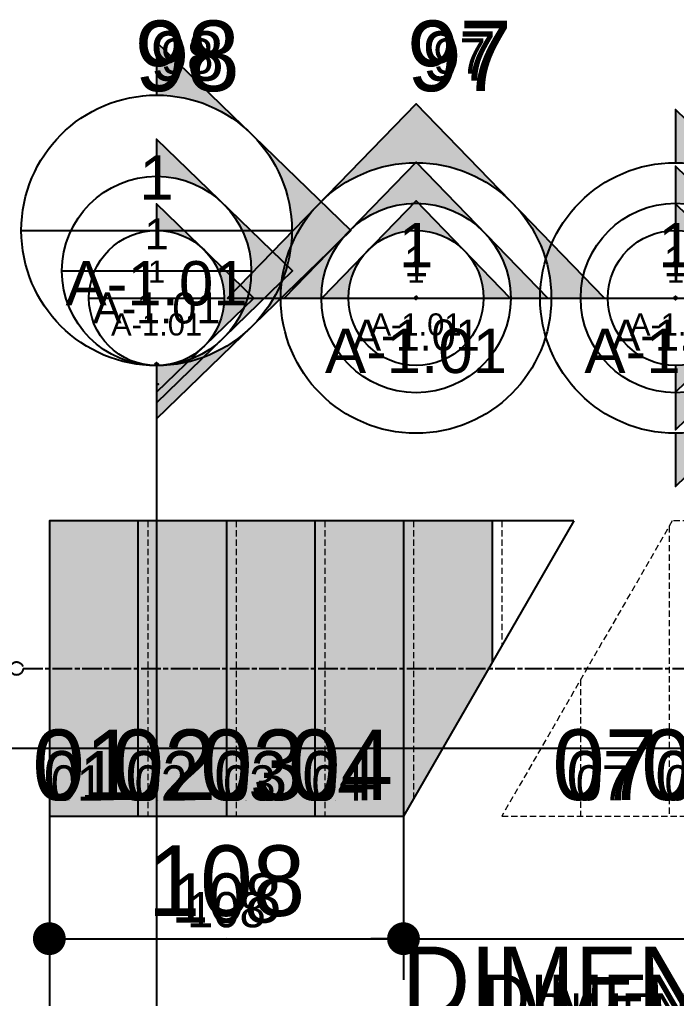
# Model space of a CAD drawing. Header units: centimetres. Extents: x -292707 to 138715, y -53922 to 66277.
# Drawn here: x -2898.4 to -2698.1, y -56.6 to 241.9 of the extents above; entities that cross this region are included whole.
import ezdxf
from ezdxf.enums import TextEntityAlignment as Align

# ---------------------------------------------------------------- set-up
doc = ezdxf.new("R2010")
doc.units = ezdxf.units.CM
doc.linetypes.add('ACAD_ISO08W100', pattern=[36, 24, -3, 6, -3])
doc.linetypes.add('HIDDEN', pattern=[9.525, 6.35, -3.175])
for name, color, linetype in [('0 @ 0.1', 7, 'Continuous'), ('0 @ 10', 7, 'Continuous'), ('0 @ 5', 7, 'Continuous'), ('0 @ 7', 7, 'Continuous'), ('A-ALINE-2', 101, 'Continuous'), ('A-ALINE-5', 115, 'Continuous'), ('A-ALINE-6', 117, 'Continuous'), ('A-ANNOTATION', 144, 'Continuous'), ('A-DIM', 157, 'Continuous'), ('A-DIM @ 0.1', 157, 'Continuous'), ('A-DIM @ 10', 157, 'Continuous'), ('A-DIM @ 5', 157, 'Continuous'), ('A-DIM @ 7', 157, 'Continuous'), ('A-TEXT', 254, 'Continuous'), ('A-TEXT @ 0.1', 254, 'Continuous'), ('A-TEXT @ 10', 254, 'Continuous'), ('A-TEXT @ 5', 254, 'Continuous'), ('A-TEXT @ 7', 254, 'Continuous')]:
    doc.layers.add(name, color=color, linetype=linetype)
for name, color, linetype, lineweight, true_color in [('A-FILL-1', 250, 'Continuous', 0, 0x333333), ('A-FILL-2', 7, 'Continuous', 0, 0x4d4d4d), ('A-FILL-6', 7, 'Continuous', 0, 0xb3b3b3), ('A-FILL-7', 7, 'Continuous', 0, 0xcccccc), ('A-HATCH-90', 7, 'Continuous', 0, 0xe6e6e6), ('A-HATCH-94', 7, 'Continuous', 0, 0xf0f0f0), ('A-HATCH-96', 7, 'Continuous', 0, 0xf5f5f5), ('A-HATCH-98', 7, 'Continuous', 0, 0xfafafa)]:
    doc.layers.add(name, color=color, linetype=linetype, lineweight=lineweight, true_color=true_color)
doc.styles.add('Font 9 pt', font='GOTHIC.TTF', dxfattribs={"height": 2.15})
doc.styles.get("Standard").update_dxf_attribs({"font": 'arial.ttf'})
doc.dimstyles.new('Small', dxfattribs={"dimscale": 0, "dimtxt": 2.15, "dimasz": 1, "dimexe": 1.25, "dimexo": 0.625, "dimtad": 1, "dimdec": 0, "dimtxsty": 'Font 9 pt', "dimblk": 'DOT', "dimcen": 2.5, "dimclrd": 256, "dimclre": 256, "dimclrt": 254, "dimadec": 0, "dimazin": 0, "dimtfac": 1, "dimtdec": 0, "dimtmove": 0, "dimatfit": 3, "dimldrblk": 'DOTSMALL', "dimfxl": 1, "dimtfillclr": 256, "dimlwd": -1, "dimlwe": -1, "dimarcsym": 0})

# ---------------------------------------------------------------- blocks, each defined once
blk = doc.blocks.new('*U1153')
at = {"layer": 'A-TEXT @ 0.1', "insert": (-2764.23, 230.66), "char_height": 0.215, "width": 6.8388, "attachment_point": 5, "style": 'Font 9 pt'}
blk.add_mtext('97', dxfattribs=at)
at = {"layer": 'A-TEXT @ 10', "insert": (-2764.23, 230.66), "char_height": 21.5, "width": 683.8765, "attachment_point": 5, "style": 'Font 9 pt'}
blk.add_mtext('97', dxfattribs=at)
at = {"layer": 'A-TEXT @ 5', "insert": (-2764.23, 230.66), "char_height": 10.75, "width": 341.9382, "attachment_point": 5, "style": 'Font 9 pt'}
blk.add_mtext('97', dxfattribs=at)
at = {"layer": 'A-TEXT @ 7', "insert": (-2764.23, 230.66), "char_height": 15.05, "width": 478.7135, "attachment_point": 5, "style": 'Font 9 pt'}
blk.add_mtext('97', dxfattribs=at)
blk = doc.blocks.new('*U1154')
at = {"layer": 'A-TEXT @ 0.1', "insert": (-2847.26, 230.66), "char_height": 0.215, "width": 6.8388, "attachment_point": 5, "style": 'Font 9 pt'}
blk.add_mtext('98', dxfattribs=at)
at = {"layer": 'A-TEXT @ 10', "insert": (-2847.26, 230.66), "char_height": 21.5, "width": 683.8765, "attachment_point": 5, "style": 'Font 9 pt'}
blk.add_mtext('98', dxfattribs=at)
at = {"layer": 'A-TEXT @ 5', "insert": (-2847.26, 230.66), "char_height": 10.75, "width": 341.9382, "attachment_point": 5, "style": 'Font 9 pt'}
blk.add_mtext('98', dxfattribs=at)
at = {"layer": 'A-TEXT @ 7', "insert": (-2847.26, 230.66), "char_height": 15.05, "width": 478.7135, "attachment_point": 5, "style": 'Font 9 pt'}
blk.add_mtext('98', dxfattribs=at)
blk = doc.blocks.new('*U1166')
at = {"layer": 'A-TEXT @ 0.1', "insert": (-2883.26, 3.55), "char_height": 0.215, "attachment_point": 7, "style": 'Font 9 pt'}
blk.add_mtext_dynamic_manual_height_columns('\\pi-0.11206;01', width=0.0299, gutter_width=0.125, heights=[0.0406], dxfattribs=at)
at = {"layer": 'A-TEXT @ 10', "insert": (-2883.26, 3.55), "char_height": 21.5, "attachment_point": 7, "style": 'Font 9 pt'}
blk.add_mtext_dynamic_manual_height_columns('\\pi-11.20622;01', width=2.99, gutter_width=12.5, heights=[4.06], dxfattribs=at)
at = {"layer": 'A-TEXT @ 5', "insert": (-2883.26, 3.55), "char_height": 10.75, "attachment_point": 7, "style": 'Font 9 pt'}
blk.add_mtext_dynamic_manual_height_columns('\\pi-5.60311;01', width=1.495, gutter_width=6.25, heights=[2.03], dxfattribs=at)
at = {"layer": 'A-TEXT @ 7', "insert": (-2883.26, 3.55), "char_height": 15.05, "attachment_point": 7, "style": 'Font 9 pt'}
blk.add_mtext_dynamic_manual_height_columns('\\pi-7.84435;01', width=2.093, gutter_width=8.75, heights=[2.84], dxfattribs=at)
blk = doc.blocks.new('*U1167')
at = {"layer": 'A-TEXT @ 0.1', "insert": (-2856.26, 3.55), "char_height": 0.215, "attachment_point": 7, "style": 'Font 9 pt'}
blk.add_mtext_dynamic_manual_height_columns('\\pi-0.14071;02', width=0.0299, gutter_width=0.125, heights=[0.0406], dxfattribs=at)
at = {"layer": 'A-TEXT @ 10', "insert": (-2856.26, 3.55), "char_height": 21.5, "attachment_point": 7, "style": 'Font 9 pt'}
blk.add_mtext_dynamic_manual_height_columns('\\pi-14.07093;02', width=2.99, gutter_width=12.5, heights=[4.06], dxfattribs=at)
at = {"layer": 'A-TEXT @ 5', "insert": (-2856.26, 3.55), "char_height": 10.75, "attachment_point": 7, "style": 'Font 9 pt'}
blk.add_mtext_dynamic_manual_height_columns('\\pi-7.03547;02', width=1.495, gutter_width=6.25, heights=[2.03], dxfattribs=at)
at = {"layer": 'A-TEXT @ 7', "insert": (-2856.26, 3.55), "char_height": 15.05, "attachment_point": 7, "style": 'Font 9 pt'}
blk.add_mtext_dynamic_manual_height_columns('\\pi-9.84965;02', width=2.093, gutter_width=8.75, heights=[2.84], dxfattribs=at)
blk = doc.blocks.new('*U1168')
at = {"layer": 'A-TEXT @ 0.1', "insert": (-2829.26, 3.55), "char_height": 0.215, "attachment_point": 7, "style": 'Font 9 pt'}
blk.add_mtext_dynamic_manual_height_columns('\\pi-0.14042;03', width=0.0299, gutter_width=0.125, heights=[0.0406], dxfattribs=at)
at = {"layer": 'A-TEXT @ 10', "insert": (-2829.26, 3.55), "char_height": 21.5, "attachment_point": 7, "style": 'Font 9 pt'}
blk.add_mtext_dynamic_manual_height_columns('\\pi-14.0417;03', width=2.99, gutter_width=12.5, heights=[4.06], dxfattribs=at)
at = {"layer": 'A-TEXT @ 5', "insert": (-2829.26, 3.55), "char_height": 10.75, "attachment_point": 7, "style": 'Font 9 pt'}
blk.add_mtext_dynamic_manual_height_columns('\\pi-7.02085;03', width=1.495, gutter_width=6.25, heights=[2.03], dxfattribs=at)
at = {"layer": 'A-TEXT @ 7', "insert": (-2829.26, 3.55), "char_height": 15.05, "attachment_point": 7, "style": 'Font 9 pt'}
blk.add_mtext_dynamic_manual_height_columns('\\pi-9.82919;03', width=2.093, gutter_width=8.75, heights=[2.84], dxfattribs=at)
blk = doc.blocks.new('*U1169')
at = {"layer": 'A-TEXT @ 0.1', "insert": (-2802.26, 3.55), "char_height": 0.215, "attachment_point": 7, "style": 'Font 9 pt'}
blk.add_mtext_dynamic_manual_height_columns('\\pi-0.14217;04', width=0.0299, gutter_width=0.125, heights=[0.0406], dxfattribs=at)
at = {"layer": 'A-TEXT @ 10', "insert": (-2802.26, 3.55), "char_height": 21.5, "attachment_point": 7, "style": 'Font 9 pt'}
blk.add_mtext_dynamic_manual_height_columns('\\pi-14.21709;04', width=2.99, gutter_width=12.5, heights=[4.06], dxfattribs=at)
at = {"layer": 'A-TEXT @ 5', "insert": (-2802.26, 3.55), "char_height": 10.75, "attachment_point": 7, "style": 'Font 9 pt'}
blk.add_mtext_dynamic_manual_height_columns('\\pi-7.10855;04', width=1.495, gutter_width=6.25, heights=[2.03], dxfattribs=at)
at = {"layer": 'A-TEXT @ 7', "insert": (-2802.26, 3.55), "char_height": 15.05, "attachment_point": 7, "style": 'Font 9 pt'}
blk.add_mtext_dynamic_manual_height_columns('\\pi-9.95197;04', width=2.093, gutter_width=8.75, heights=[2.84], dxfattribs=at)
blk = doc.blocks.new('*U1170')
at = {"layer": 'A-TEXT @ 0.1', "insert": (-2721.68, 3.59), "char_height": 0.215, "attachment_point": 7, "style": 'Font 9 pt'}
blk.add_mtext_dynamic_manual_height_columns('\\pi-0.14217;07', width=0.0299, gutter_width=0.125, heights=[0.0406], dxfattribs=at)
at = {"layer": 'A-TEXT @ 10', "insert": (-2721.68, 3.59), "char_height": 21.5, "attachment_point": 7, "style": 'Font 9 pt'}
blk.add_mtext_dynamic_manual_height_columns('\\pi-14.21709;07', width=2.99, gutter_width=12.5, heights=[4.06], dxfattribs=at)
at = {"layer": 'A-TEXT @ 5', "insert": (-2721.68, 3.59), "char_height": 10.75, "attachment_point": 7, "style": 'Font 9 pt'}
blk.add_mtext_dynamic_manual_height_columns('\\pi-7.10855;07', width=1.495, gutter_width=6.25, heights=[2.03], dxfattribs=at)
at = {"layer": 'A-TEXT @ 7', "insert": (-2721.68, 3.59), "char_height": 15.05, "attachment_point": 7, "style": 'Font 9 pt'}
blk.add_mtext_dynamic_manual_height_columns('\\pi-9.95197;07', width=2.093, gutter_width=8.75, heights=[2.84], dxfattribs=at)
blk = doc.blocks.new('*U1171')
at = {"layer": 'A-TEXT @ 0.1', "insert": (-2694.68, 3.59), "char_height": 0.215, "attachment_point": 7, "style": 'Font 9 pt'}
blk.add_mtext_dynamic_manual_height_columns('\\pi-0.14107;08', width=0.0299, gutter_width=0.125, heights=[0.0406], dxfattribs=at)
at = {"layer": 'A-TEXT @ 10', "insert": (-2694.68, 3.59), "char_height": 21.5, "attachment_point": 7, "style": 'Font 9 pt'}
blk.add_mtext_dynamic_manual_height_columns('\\pi-14.10747;08', width=2.99, gutter_width=12.5, heights=[4.06], dxfattribs=at)
at = {"layer": 'A-TEXT @ 5', "insert": (-2694.68, 3.59), "char_height": 10.75, "attachment_point": 7, "style": 'Font 9 pt'}
blk.add_mtext_dynamic_manual_height_columns('\\pi-7.05374;08', width=1.495, gutter_width=6.25, heights=[2.03], dxfattribs=at)
at = {"layer": 'A-TEXT @ 7', "insert": (-2694.68, 3.59), "char_height": 15.05, "attachment_point": 7, "style": 'Font 9 pt'}
blk.add_mtext_dynamic_manual_height_columns('\\pi-9.87523;08', width=2.093, gutter_width=8.75, heights=[2.84], dxfattribs=at)
blk = doc.blocks.new('_Dot')
at = {"color": 0, "linetype": 'ByBlock', "lineweight": -2}
blk.add_line((-0.5, 0), (-1, 0), dxfattribs=at)
at = {"color": 0, "linetype": 'ByBlock', "const_width": 0.5}
blk.add_lwpolyline([(-0.25, 0, 1), (0.25, 0, 1)], format="xyb", close=True, dxfattribs=at)
blk = doc.blocks.new('*D828')
at = {"layer": 'A-DIM', "ltscale": 0.25, "transparency": 16777216}
for p, q in [((-2781.29, -4.12), (-2781.29, -44.66)), ((-2511.29, -4.12), (-2511.29, -44.66)), ((-2776.29, -38.41), (-2516.29, -38.41))]:
    blk.add_line(p, q, dxfattribs=at)
at = {"layer": 'Defpoints', "color": 0, "ltscale": 0.25, "transparency": 16777216}
for p in [(-2781.29, -1), (-2511.29, -1), (-2511.29, -38.41)]:
    blk.add_point(p, dxfattribs=at)
at = {"layer": 'A-DIM', "ltscale": 0.25, "transparency": 16777216, "xscale": 5, "yscale": 5, "zscale": 5, "rotation": 180}
blk.add_blockref('_Dot', (-2781.29, -38.41), dxfattribs=at)
at = {"layer": 'A-DIM', "ltscale": 0.25, "transparency": 16777216, "xscale": 5, "yscale": 5, "zscale": 5}
blk.add_blockref('_Dot', (-2511.29, -38.41), dxfattribs=at)
at = {"layer": 'A-DIM', "color": 254, "ltscale": 0.25, "transparency": 16777216, "insert": (-2646.29, -29.64), "char_height": 10.75, "attachment_point": 5, "style": 'Font 9 pt'}
blk.add_mtext('270', dxfattribs=at)
blk = doc.blocks.new('_DotSmall')
at = {"color": 0, "linetype": 'ByBlock', "const_width": 0.5}
blk.add_lwpolyline([(-0.0625, 0, 1), (0.0625, 0, 1)], format="xyb", close=True, dxfattribs=at)
blk = doc.blocks.new('*D829')
at = {"layer": 'A-DIM', "ltscale": 0.25, "transparency": 16777216}
for p, q in [((-2781.29, -5.37), (-2781.29, -47.16)), ((-2511.29, -5.37), (-2511.29, -47.16)), ((-2774.29, -38.41), (-2518.29, -38.41))]:
    blk.add_line(p, q, dxfattribs=at)
at = {"layer": 'Defpoints', "color": 0, "ltscale": 0.25, "transparency": 16777216}
for p in [(-2781.29, -1), (-2511.29, -1), (-2511.29, -38.41)]:
    blk.add_point(p, dxfattribs=at)
at = {"layer": 'A-DIM', "ltscale": 0.25, "transparency": 16777216, "xscale": 7, "yscale": 7, "zscale": 7, "rotation": 180}
blk.add_blockref('_Dot', (-2781.29, -38.41), dxfattribs=at)
at = {"layer": 'A-DIM', "ltscale": 0.25, "transparency": 16777216, "xscale": 7, "yscale": 7, "zscale": 7}
blk.add_blockref('_Dot', (-2511.29, -38.41), dxfattribs=at)
at = {"layer": 'A-DIM', "color": 254, "ltscale": 0.25, "transparency": 16777216, "insert": (-2646.29, -26.13), "char_height": 15.05, "attachment_point": 5, "style": 'Font 9 pt'}
blk.add_mtext('270', dxfattribs=at)
blk = doc.blocks.new('*D830')
at = {"layer": 'A-DIM', "ltscale": 0.25, "transparency": 16777216}
for p, q in [((-2781.29, -7.25), (-2781.29, -50.91)), ((-2511.29, -7.25), (-2511.29, -50.91)), ((-2771.29, -38.41), (-2521.29, -38.41))]:
    blk.add_line(p, q, dxfattribs=at)
at = {"layer": 'Defpoints', "color": 0, "ltscale": 0.25, "transparency": 16777216}
for p in [(-2781.29, -1), (-2511.29, -1), (-2511.29, -38.41)]:
    blk.add_point(p, dxfattribs=at)
at = {"layer": 'A-DIM', "ltscale": 0.25, "transparency": 16777216, "xscale": 10, "yscale": 10, "zscale": 10, "rotation": 180}
blk.add_blockref('_Dot', (-2781.29, -38.41), dxfattribs=at)
at = {"layer": 'A-DIM', "ltscale": 0.25, "transparency": 16777216, "xscale": 10, "yscale": 10, "zscale": 10}
blk.add_blockref('_Dot', (-2511.29, -38.41), dxfattribs=at)
at = {"layer": 'A-DIM', "color": 254, "ltscale": 0.25, "transparency": 16777216, "insert": (-2646.29, -20.87), "char_height": 21.5, "attachment_point": 5, "style": 'Font 9 pt'}
blk.add_mtext('270', dxfattribs=at)
blk = doc.blocks.new('*D831')
at = {"layer": 'A-DIM', "ltscale": 0.25, "transparency": 16777216}
for p, q in [((-2781.29, -1.06), (-2781.29, -38.54)), ((-2511.29, -1.06), (-2511.29, -38.54)), ((-2781.19, -38.41), (-2511.39, -38.41))]:
    blk.add_line(p, q, dxfattribs=at)
at = {"layer": 'Defpoints', "color": 0, "ltscale": 0.25, "transparency": 16777216}
for p in [(-2781.29, -1), (-2511.29, -1), (-2511.29, -38.41)]:
    blk.add_point(p, dxfattribs=at)
at = {"layer": 'A-DIM', "ltscale": 0.25, "transparency": 16777216, "xscale": 0.1, "yscale": 0.1, "zscale": 0.1, "rotation": 180}
blk.add_blockref('_Dot', (-2781.29, -38.41), dxfattribs=at)
at = {"layer": 'A-DIM', "ltscale": 0.25, "transparency": 16777216, "xscale": 0.1, "yscale": 0.1, "zscale": 0.1}
blk.add_blockref('_Dot', (-2511.29, -38.41), dxfattribs=at)
at = {"layer": 'A-DIM', "color": 254, "ltscale": 0.25, "transparency": 16777216, "insert": (-2646.29, -38.23), "char_height": 0.215, "attachment_point": 5, "style": 'Font 9 pt'}
blk.add_mtext('270', dxfattribs=at)
blk = doc.blocks.new('*D833')
at = {"layer": 'A-DIM', "ltscale": 0.25, "transparency": 16777216}
for p, q in [((-2889.29, -4.12), (-2889.29, -44.66)), ((-2781.29, -4.12), (-2781.29, -44.66)), ((-2884.29, -38.41), (-2786.29, -38.41))]:
    blk.add_line(p, q, dxfattribs=at)
at = {"layer": 'Defpoints', "color": 0, "ltscale": 0.25, "transparency": 16777216}
for p in [(-2889.29, -1), (-2781.29, -1), (-2781.29, -38.41)]:
    blk.add_point(p, dxfattribs=at)
at = {"layer": 'A-DIM', "ltscale": 0.25, "transparency": 16777216, "xscale": 5, "yscale": 5, "zscale": 5, "rotation": 180}
blk.add_blockref('_Dot', (-2889.29, -38.41), dxfattribs=at)
at = {"layer": 'A-DIM', "ltscale": 0.25, "transparency": 16777216, "xscale": 5, "yscale": 5, "zscale": 5}
blk.add_blockref('_Dot', (-2781.29, -38.41), dxfattribs=at)
at = {"layer": 'A-DIM', "color": 254, "ltscale": 0.25, "transparency": 16777216, "insert": (-2835.29, -29.64), "char_height": 10.75, "attachment_point": 5, "style": 'Font 9 pt'}
blk.add_mtext('108', dxfattribs=at)
blk = doc.blocks.new('*D834')
at = {"layer": 'A-DIM', "ltscale": 0.25, "transparency": 16777216}
for p, q in [((-2889.29, -5.37), (-2889.29, -47.16)), ((-2781.29, -5.37), (-2781.29, -47.16)), ((-2882.29, -38.41), (-2788.29, -38.41))]:
    blk.add_line(p, q, dxfattribs=at)
at = {"layer": 'Defpoints', "color": 0, "ltscale": 0.25, "transparency": 16777216}
for p in [(-2889.29, -1), (-2781.29, -1), (-2781.29, -38.41)]:
    blk.add_point(p, dxfattribs=at)
at = {"layer": 'A-DIM', "ltscale": 0.25, "transparency": 16777216, "xscale": 7, "yscale": 7, "zscale": 7, "rotation": 180}
blk.add_blockref('_Dot', (-2889.29, -38.41), dxfattribs=at)
at = {"layer": 'A-DIM', "ltscale": 0.25, "transparency": 16777216, "xscale": 7, "yscale": 7, "zscale": 7}
blk.add_blockref('_Dot', (-2781.29, -38.41), dxfattribs=at)
at = {"layer": 'A-DIM', "color": 254, "ltscale": 0.25, "transparency": 16777216, "insert": (-2835.29, -26.13), "char_height": 15.05, "attachment_point": 5, "style": 'Font 9 pt'}
blk.add_mtext('108', dxfattribs=at)
blk = doc.blocks.new('*D835')
at = {"layer": 'A-DIM', "ltscale": 0.25, "transparency": 16777216}
for p, q in [((-2889.29, -7.25), (-2889.29, -50.91)), ((-2781.29, -7.25), (-2781.29, -50.91)), ((-2879.29, -38.41), (-2791.29, -38.41))]:
    blk.add_line(p, q, dxfattribs=at)
at = {"layer": 'Defpoints', "color": 0, "ltscale": 0.25, "transparency": 16777216}
for p in [(-2889.29, -1), (-2781.29, -1), (-2781.29, -38.41)]:
    blk.add_point(p, dxfattribs=at)
at = {"layer": 'A-DIM', "ltscale": 0.25, "transparency": 16777216, "xscale": 10, "yscale": 10, "zscale": 10, "rotation": 180}
blk.add_blockref('_Dot', (-2889.29, -38.41), dxfattribs=at)
at = {"layer": 'A-DIM', "ltscale": 0.25, "transparency": 16777216, "xscale": 10, "yscale": 10, "zscale": 10}
blk.add_blockref('_Dot', (-2781.29, -38.41), dxfattribs=at)
at = {"layer": 'A-DIM', "color": 254, "ltscale": 0.25, "transparency": 16777216, "insert": (-2835.29, -20.87), "char_height": 21.5, "attachment_point": 5, "style": 'Font 9 pt'}
blk.add_mtext('108', dxfattribs=at)
blk = doc.blocks.new('*D836')
at = {"layer": 'A-DIM', "ltscale": 0.25, "transparency": 16777216}
for p, q in [((-2889.29, -1.06), (-2889.29, -38.54)), ((-2781.29, -1.06), (-2781.29, -38.54)), ((-2889.19, -38.41), (-2781.39, -38.41))]:
    blk.add_line(p, q, dxfattribs=at)
at = {"layer": 'Defpoints', "color": 0, "ltscale": 0.25, "transparency": 16777216}
for p in [(-2889.29, -1), (-2781.29, -1), (-2781.29, -38.41)]:
    blk.add_point(p, dxfattribs=at)
at = {"layer": 'A-DIM', "ltscale": 0.25, "transparency": 16777216, "xscale": 0.1, "yscale": 0.1, "zscale": 0.1, "rotation": 180}
blk.add_blockref('_Dot', (-2889.29, -38.41), dxfattribs=at)
at = {"layer": 'A-DIM', "ltscale": 0.25, "transparency": 16777216, "xscale": 0.1, "yscale": 0.1, "zscale": 0.1}
blk.add_blockref('_Dot', (-2781.29, -38.41), dxfattribs=at)
at = {"layer": 'A-DIM', "color": 254, "ltscale": 0.25, "transparency": 16777216, "insert": (-2835.29, -38.23), "char_height": 0.215, "attachment_point": 5, "style": 'Font 9 pt'}
blk.add_mtext('108', dxfattribs=at)
blk = doc.blocks.new('*D838')
at = {"layer": 'A-DIM', "ltscale": 0.25, "transparency": 16777216}
for p, q in [((-2889.29, -4.19), (-2889.29, -75.5)), ((-2511.29, -4.12), (-2511.29, -75.5)), ((-2884.29, -69.25), (-2516.29, -69.25))]:
    blk.add_line(p, q, dxfattribs=at)
at = {"layer": 'Defpoints', "color": 0, "ltscale": 0.25, "transparency": 16777216}
for p in [(-2889.29, -1.06), (-2511.29, -1), (-2511.29, -69.25)]:
    blk.add_point(p, dxfattribs=at)
at = {"layer": 'A-DIM', "ltscale": 0.25, "transparency": 16777216, "xscale": 5, "yscale": 5, "zscale": 5, "rotation": 180}
blk.add_blockref('_Dot', (-2889.29, -69.25), dxfattribs=at)
at = {"layer": 'A-DIM', "ltscale": 0.25, "transparency": 16777216, "xscale": 5, "yscale": 5, "zscale": 5}
blk.add_blockref('_Dot', (-2511.29, -69.25), dxfattribs=at)
at = {"layer": 'A-DIM', "color": 254, "ltscale": 0.25, "transparency": 16777216, "insert": (-2700.29, -60.48), "char_height": 10.75, "attachment_point": 5, "style": 'Font 9 pt'}
blk.add_mtext('DIMENSION', dxfattribs=at)
blk = doc.blocks.new('*D839')
at = {"layer": 'A-DIM', "ltscale": 0.25, "transparency": 16777216}
for p, q in [((-2889.29, -5.44), (-2889.29, -78)), ((-2511.29, -5.37), (-2511.29, -78)), ((-2882.29, -69.25), (-2518.29, -69.25))]:
    blk.add_line(p, q, dxfattribs=at)
at = {"layer": 'Defpoints', "color": 0, "ltscale": 0.25, "transparency": 16777216}
for p in [(-2889.29, -1.06), (-2511.29, -1), (-2511.29, -69.25)]:
    blk.add_point(p, dxfattribs=at)
at = {"layer": 'A-DIM', "ltscale": 0.25, "transparency": 16777216, "xscale": 7, "yscale": 7, "zscale": 7, "rotation": 180}
blk.add_blockref('_Dot', (-2889.29, -69.25), dxfattribs=at)
at = {"layer": 'A-DIM', "ltscale": 0.25, "transparency": 16777216, "xscale": 7, "yscale": 7, "zscale": 7}
blk.add_blockref('_Dot', (-2511.29, -69.25), dxfattribs=at)
at = {"layer": 'A-DIM', "color": 254, "ltscale": 0.25, "transparency": 16777216, "insert": (-2700.29, -56.97), "char_height": 15.05, "attachment_point": 5, "style": 'Font 9 pt'}
blk.add_mtext('DIMENSION', dxfattribs=at)
blk = doc.blocks.new('*D840')
at = {"layer": 'A-DIM', "ltscale": 0.25, "transparency": 16777216}
for p, q in [((-2889.29, -7.31), (-2889.29, -81.75)), ((-2511.29, -7.25), (-2511.29, -81.75)), ((-2879.29, -69.25), (-2521.29, -69.25))]:
    blk.add_line(p, q, dxfattribs=at)
at = {"layer": 'Defpoints', "color": 0, "ltscale": 0.25, "transparency": 16777216}
for p in [(-2889.29, -1.06), (-2511.29, -1), (-2511.29, -69.25)]:
    blk.add_point(p, dxfattribs=at)
at = {"layer": 'A-DIM', "ltscale": 0.25, "transparency": 16777216, "xscale": 10, "yscale": 10, "zscale": 10, "rotation": 180}
blk.add_blockref('_Dot', (-2889.29, -69.25), dxfattribs=at)
at = {"layer": 'A-DIM', "ltscale": 0.25, "transparency": 16777216, "xscale": 10, "yscale": 10, "zscale": 10}
blk.add_blockref('_Dot', (-2511.29, -69.25), dxfattribs=at)
at = {"layer": 'A-DIM', "color": 254, "ltscale": 0.25, "transparency": 16777216, "insert": (-2700.29, -51.71), "char_height": 21.5, "attachment_point": 5, "style": 'Font 9 pt'}
blk.add_mtext('DIMENSION', dxfattribs=at)
blk = doc.blocks.new('*D841')
at = {"layer": 'A-DIM', "ltscale": 0.25, "transparency": 16777216}
for p, q in [((-2889.29, -1.12), (-2889.29, -69.38)), ((-2511.29, -1.06), (-2511.29, -69.38)), ((-2889.19, -69.25), (-2511.39, -69.25))]:
    blk.add_line(p, q, dxfattribs=at)
at = {"layer": 'Defpoints', "color": 0, "ltscale": 0.25, "transparency": 16777216}
for p in [(-2889.29, -1.06), (-2511.29, -1), (-2511.29, -69.25)]:
    blk.add_point(p, dxfattribs=at)
at = {"layer": 'A-DIM', "ltscale": 0.25, "transparency": 16777216, "xscale": 0.1, "yscale": 0.1, "zscale": 0.1, "rotation": 180}
blk.add_blockref('_Dot', (-2889.29, -69.25), dxfattribs=at)
at = {"layer": 'A-DIM', "ltscale": 0.25, "transparency": 16777216, "xscale": 0.1, "yscale": 0.1, "zscale": 0.1}
blk.add_blockref('_Dot', (-2511.29, -69.25), dxfattribs=at)
at = {"layer": 'A-DIM', "color": 254, "ltscale": 0.25, "transparency": 16777216, "insert": (-2700.29, -69.08), "char_height": 0.215, "attachment_point": 5, "style": 'Font 9 pt'}
blk.add_mtext('DIMENSION', dxfattribs=at)
blk = doc.blocks.new('*U31')
at = {"layer": 'A-ANNOTATION'}
h = blk.add_hatch(color=256, dxfattribs=at)
h.dxf.hatch_style = 1
h.paths.add_polyline_path([(1.945, 1.945), (0, 3.95), (-2.004, 1.884, -0.20694), (0, 2.75, -0.198912)])
h = blk.add_hatch(color=256, dxfattribs=at)
h.dxf.hatch_style = 1
h.paths.add_polyline_path([(-2.004, 1.884), (-3.83, 0), (-2.75, 0, -0.19091)])
h = blk.add_hatch(color=256, dxfattribs=at)
h.dxf.hatch_style = 1
h.paths.add_polyline_path([(3.83, 0), (1.945, 1.945, -0.198912), (2.75, 0)])
for points in [[(2.75, 0), (3.83, 0), (0, 3.95), (-3.83, 0), (-2.75, 0)], [(-2.75, 0), (2.75, 0)]]:
    blk.add_lwpolyline(points, dxfattribs=at)
blk.add_circle((0, 0), 2.75, dxfattribs=at)
at = {"layer": 'A-TEXT'}
for tag, p in [('NO', (0, 1)), ('CODE', (0, -1))]:
    blk.add_attdef(tag, text='', height=0.9, dxfattribs=at).set_placement(p, align=Align.MIDDLE_CENTER)
blk = doc.blocks.new('*U1197')
at = {"layer": '0 @ 0.1'}
ref = blk.add_blockref('*U31', (-2777.47, 156.97), dxfattribs=dict(at, xscale=0.15, yscale=0.15, zscale=0.15))
ref.add_attrib('CODE', 'A-1.01', dxfattribs={"layer": 'A-TEXT', "height": 0.135}).set_placement((-2777.47, 156.81), align=Align.MIDDLE_CENTER)
ref.add_attrib('NO', '1', dxfattribs={"layer": 'A-TEXT', "height": 0.135}).set_placement((-2777.47, 157.13), align=Align.MIDDLE_CENTER)
at = {"layer": '0 @ 10'}
ref = blk.add_blockref('*U31', (-2777.47, 156.97), dxfattribs=dict(at, xscale=15, yscale=15, zscale=15))
ref.add_attrib('CODE', 'A-1.01', dxfattribs={"layer": 'A-TEXT', "height": 13.5}).set_placement((-2777.47, 140.84), align=Align.MIDDLE_CENTER)
ref.add_attrib('NO', '1', dxfattribs={"layer": 'A-TEXT', "height": 13.5}).set_placement((-2777.47, 173.09), align=Align.MIDDLE_CENTER)
at = {"layer": '0 @ 5'}
ref = blk.add_blockref('*U31', (-2777.47, 156.97), dxfattribs=dict(at, xscale=7.5, yscale=7.5, zscale=7.5))
ref.add_attrib('CODE', 'A-1.01', dxfattribs={"layer": 'A-TEXT', "height": 6.75}).set_placement((-2777.47, 148.91), align=Align.MIDDLE_CENTER)
ref.add_attrib('NO', '1', dxfattribs={"layer": 'A-TEXT', "height": 6.75}).set_placement((-2777.47, 165.03), align=Align.MIDDLE_CENTER)
at = {"layer": '0 @ 7'}
ref = blk.add_blockref('*U31', (-2777.47, 156.97), dxfattribs=dict(at, xscale=10.5, yscale=10.5, zscale=10.5))
ref.add_attrib('CODE', 'A-1.01', dxfattribs={"layer": 'A-TEXT', "height": 9.45}).set_placement((-2777.47, 145.68), align=Align.MIDDLE_CENTER)
ref.add_attrib('NO', '1', dxfattribs={"layer": 'A-TEXT', "height": 9.45}).set_placement((-2777.47, 168.26), align=Align.MIDDLE_CENTER)
blk = doc.blocks.new('*U36')
at = {"layer": 'A-ANNOTATION'}
h = blk.add_hatch(color=256, dxfattribs=at)
h.dxf.hatch_style = 1
h.paths.add_polyline_path([(1.884, 2.004), (0, 3.83), (0, 2.75, -0.19091)])
h = blk.add_hatch(color=256, dxfattribs=at)
h.dxf.hatch_style = 1
h.paths.add_polyline_path([(1.945, -1.945), (3.95, 0), (1.884, 2.004, -0.20694), (2.75, 0, -0.198912)])
h = blk.add_hatch(color=256, dxfattribs=at)
h.dxf.hatch_style = 1
h.paths.add_polyline_path([(0, -3.83), (1.945, -1.945, -0.198912), (0, -2.75)])
for points in [[(0, -2.75), (0, -3.83), (3.95, 0), (0, 3.83), (0, 2.75)], [(-2.75, 0), (2.75, 0)]]:
    blk.add_lwpolyline(points, dxfattribs=at)
blk.add_circle((0, 0), 2.75, dxfattribs=at)
at = {"layer": 'A-TEXT'}
for tag, p in [('NO', (0, 1)), ('CODE', (0, -1))]:
    blk.add_attdef(tag, text='', height=0.9, dxfattribs=at).set_placement(p, align=Align.MIDDLE_CENTER)
blk = doc.blocks.new('*U1203')
at = {"layer": '0 @ 0.1'}
ref = blk.add_blockref('*U36', (-2698.37, 156.97), dxfattribs=dict(at, xscale=0.15, yscale=0.15, zscale=0.15))
ref.add_attrib('CODE', 'A-1.01', dxfattribs={"layer": 'A-TEXT', "height": 0.135}).set_placement((-2698.37, 156.81), align=Align.MIDDLE_CENTER)
ref.add_attrib('NO', '1', dxfattribs={"layer": 'A-TEXT', "height": 0.135}).set_placement((-2698.37, 157.13), align=Align.MIDDLE_CENTER)
at = {"layer": '0 @ 10'}
ref = blk.add_blockref('*U36', (-2698.37, 156.97), dxfattribs=dict(at, xscale=15, yscale=15, zscale=15))
ref.add_attrib('CODE', 'A-1.01', dxfattribs={"layer": 'A-TEXT', "height": 13.5}).set_placement((-2698.37, 140.84), align=Align.MIDDLE_CENTER)
ref.add_attrib('NO', '1', dxfattribs={"layer": 'A-TEXT', "height": 13.5}).set_placement((-2698.37, 173.09), align=Align.MIDDLE_CENTER)
at = {"layer": '0 @ 5'}
ref = blk.add_blockref('*U36', (-2698.37, 156.97), dxfattribs=dict(at, xscale=7.5, yscale=7.5, zscale=7.5))
ref.add_attrib('CODE', 'A-1.01', dxfattribs={"layer": 'A-TEXT', "height": 6.75}).set_placement((-2698.37, 148.91), align=Align.MIDDLE_CENTER)
ref.add_attrib('NO', '1', dxfattribs={"layer": 'A-TEXT', "height": 6.75}).set_placement((-2698.37, 165.03), align=Align.MIDDLE_CENTER)
at = {"layer": '0 @ 7'}
ref = blk.add_blockref('*U36', (-2698.37, 156.97), dxfattribs=dict(at, xscale=10.5, yscale=10.5, zscale=10.5))
ref.add_attrib('CODE', 'A-1.01', dxfattribs={"layer": 'A-TEXT', "height": 9.45}).set_placement((-2698.37, 145.68), align=Align.MIDDLE_CENTER)
ref.add_attrib('NO', '1', dxfattribs={"layer": 'A-TEXT', "height": 9.45}).set_placement((-2698.37, 168.26), align=Align.MIDDLE_CENTER)
blk = doc.blocks.new('*U48')
at = {"layer": 'A-ANNOTATION', "linetype": 'ACAD_ISO08W100', "ltscale": 0.25}
blk.add_lwpolyline([(-1.08, 0), (-65.483, 0)], dxfattribs=at)
at = {"layer": 'A-TEXT'}
for tag, p in [('NO', (2.75, 1)), ('CODE', (2.75, -1))]:
    blk.add_attdef(tag, text='', height=0.9, dxfattribs=at).set_placement(p, align=Align.MIDDLE_CENTER)
blk = doc.blocks.new('*U1211')
at = {"layer": '0 @ 10', "xscale": 15, "yscale": 15, "zscale": 15}
blk.add_blockref('*U48', (-2452.92, 19.6), dxfattribs=at)
at = {"layer": '0 @ 5', "xscale": 7.5, "yscale": 7.5, "zscale": 7.5}
blk.add_blockref('*U48', (-2452.92, 19.6), dxfattribs=at)
at = {"layer": '0 @ 7', "xscale": 10.5, "yscale": 10.5, "zscale": 10.5}
blk.add_blockref('*U48', (-2452.92, 19.6), dxfattribs=at)
blk = doc.blocks.new('A$C1d8acfcd')
at = {"layer": 'A-ANNOTATION'}
h = blk.add_hatch(color=256, dxfattribs=at)
h.dxf.hatch_style = 1
h.paths.add_polyline_path([(0, 5), (0, 0), (39.5, 0), (39.5, 5)])
blk.add_lwpolyline([(0, 5), (0, 0), (39.5, 0), (39.5, 5)], close=True, dxfattribs=at)
blk = doc.blocks.new('*U49')
at = {"layer": 'A-ANNOTATION'}
h = blk.add_hatch(color=256, dxfattribs=at)
h.dxf.hatch_style = 1
h.paths.add_polyline_path([(1.884, 4.754), (0, 6.58), (0, 5.5, -0.19091)])
h = blk.add_hatch(color=256, dxfattribs=at)
h.dxf.hatch_style = 1
h.paths.add_polyline_path([(1.945, 0.805), (3.95, 2.75), (1.884, 4.754, -0.20694), (2.75, 2.75, -0.198912)])
h = blk.add_hatch(color=256, dxfattribs=at)
h.dxf.hatch_style = 1
h.paths.add_polyline_path([(0, -1.08), (1.945, 0.805, -0.198912), (0, 0)])
for points in [[(0, 0), (0, -1.08), (3.95, 2.75), (0, 6.58), (0, 5.5)], [(-2.75, 2.75), (2.75, 2.75)]]:
    blk.add_lwpolyline(points, dxfattribs=at)
at = {"layer": 'A-ANNOTATION', "linetype": 'ACAD_ISO08W100', "ltscale": 0.25}
blk.add_lwpolyline([(0, 0), (0, -37.95)], dxfattribs=at)
at = {"layer": 'A-ANNOTATION'}
blk.add_circle((0, 2.75), 2.75, dxfattribs=at)
at = {"layer": 'A-ANNOTATION', "xscale": 0.1, "yscale": 0.1, "zscale": 0.1}
blk.add_blockref('A$C1d8acfcd', (0, -37.95), dxfattribs=at)
at = {"layer": 'A-TEXT'}
for tag, p in [('NO', (0, 3.75)), ('CODE', (0, 1.75))]:
    blk.add_attdef(tag, text='', height=0.9, dxfattribs=at).set_placement(p, align=Align.MIDDLE_CENTER)
blk = doc.blocks.new('*U1212')
at = {"layer": '0 @ 0.1'}
ref = blk.add_blockref('*U49', (-2856.58, 136.34), dxfattribs=dict(at, xscale=0.15, yscale=0.15, zscale=0.15))
ref.add_attrib('NO', '1', dxfattribs={"layer": 'A-TEXT', "height": 0.135}).set_placement((-2856.58, 136.92), align=Align.MIDDLE_CENTER)
ref.add_attrib('CODE', 'A-1.01', dxfattribs={"layer": 'A-TEXT', "height": 0.135}).set_placement((-2856.58, 136.6), align=Align.MIDDLE_CENTER)
at = {"layer": '0 @ 10'}
ref = blk.add_blockref('*U49', (-2856.58, 136.34), dxfattribs=dict(at, xscale=15, yscale=15, zscale=15))
ref.add_attrib('NO', '1', dxfattribs={"layer": 'A-TEXT', "height": 13.5}).set_placement((-2856.58, 193.72), align=Align.MIDDLE_CENTER)
ref.add_attrib('CODE', 'A-1.01', dxfattribs={"layer": 'A-TEXT', "height": 13.5}).set_placement((-2856.58, 161.47), align=Align.MIDDLE_CENTER)
at = {"layer": '0 @ 5'}
ref = blk.add_blockref('*U49', (-2856.58, 136.34), dxfattribs=dict(at, xscale=7.5, yscale=7.5, zscale=7.5))
ref.add_attrib('NO', '1', dxfattribs={"layer": 'A-TEXT', "height": 6.75}).set_placement((-2856.58, 165.03), align=Align.MIDDLE_CENTER)
ref.add_attrib('CODE', 'A-1.01', dxfattribs={"layer": 'A-TEXT', "height": 6.75}).set_placement((-2856.58, 148.91), align=Align.MIDDLE_CENTER)
at = {"layer": '0 @ 7'}
ref = blk.add_blockref('*U49', (-2856.58, 136.34), dxfattribs=dict(at, xscale=10.5, yscale=10.5, zscale=10.5))
ref.add_attrib('NO', '1', dxfattribs={"layer": 'A-TEXT', "height": 9.45}).set_placement((-2856.58, 176.51), align=Align.MIDDLE_CENTER)
ref.add_attrib('CODE', 'A-1.01', dxfattribs={"layer": 'A-TEXT', "height": 9.45}).set_placement((-2856.58, 153.93), align=Align.MIDDLE_CENTER)
blk = doc.blocks.new('*U1177')
at = {"layer": 'A-DIM @ 0.1', "ltscale": 0.25}
dim = blk.add_linear_dim(base=(-2511.29, -38.41), p1=(-2781.29, -1), p2=(-2511.29, -1), dimstyle='Small', override={"dimscale": 0.1, "dimtix": 0, "dimtofl": 1, "dimtmove": 1, "dimatfit": 1}, dxfattribs=at)
dim.commit()
dim.dimension.update_dxf_attribs({"geometry": '*D831', "text_midpoint": (-2646.29, -38.23)})
at = {"layer": 'A-DIM @ 10', "ltscale": 0.25}
dim = blk.add_linear_dim(base=(-2511.29, -38.41), p1=(-2781.29, -1), p2=(-2511.29, -1), dimstyle='Small', override={"dimscale": 10, "dimtix": 0, "dimtofl": 1, "dimtmove": 1, "dimatfit": 1}, dxfattribs=at)
dim.commit()
dim.dimension.update_dxf_attribs({"geometry": '*D830', "text_midpoint": (-2646.29, -20.87)})
at = {"layer": 'A-DIM @ 5', "ltscale": 0.25}
dim = blk.add_linear_dim(base=(-2511.29, -38.41), p1=(-2781.29, -1), p2=(-2511.29, -1), dimstyle='Small', override={"dimscale": 5, "dimtix": 0, "dimtofl": 1, "dimtmove": 1, "dimatfit": 1}, dxfattribs=at)
dim.commit()
dim.dimension.update_dxf_attribs({"geometry": '*D828', "text_midpoint": (-2646.29, -29.64)})
at = {"layer": 'A-DIM @ 7', "ltscale": 0.25}
dim = blk.add_linear_dim(base=(-2511.29, -38.41), p1=(-2781.29, -1), p2=(-2511.29, -1), dimstyle='Small', override={"dimscale": 7, "dimtix": 0, "dimtofl": 1, "dimtmove": 1, "dimatfit": 1}, dxfattribs=at)
dim.commit()
dim.dimension.update_dxf_attribs({"geometry": '*D829', "text_midpoint": (-2646.29, -26.13)})
blk = doc.blocks.new('*U1178')
at = {"layer": 'A-DIM @ 0.1', "ltscale": 0.25}
dim = blk.add_linear_dim(base=(-2781.29, -38.41), p1=(-2889.29, -1), p2=(-2781.29, -1), dimstyle='Small', override={"dimscale": 0.1, "dimtix": 0, "dimtofl": 1, "dimtmove": 0, "dimatfit": 1}, dxfattribs=at)
dim.commit()
dim.dimension.update_dxf_attribs({"geometry": '*D836', "text_midpoint": (-2835.29, -38.23)})
at = {"layer": 'A-DIM @ 10', "ltscale": 0.25}
dim = blk.add_linear_dim(base=(-2781.29, -38.41), p1=(-2889.29, -1), p2=(-2781.29, -1), dimstyle='Small', override={"dimscale": 10, "dimtix": 0, "dimtofl": 1, "dimtmove": 0, "dimatfit": 1}, dxfattribs=at)
dim.commit()
dim.dimension.update_dxf_attribs({"geometry": '*D835', "text_midpoint": (-2835.29, -20.87)})
at = {"layer": 'A-DIM @ 5', "ltscale": 0.25}
dim = blk.add_linear_dim(base=(-2781.29, -38.41), p1=(-2889.29, -1), p2=(-2781.29, -1), dimstyle='Small', override={"dimscale": 5, "dimtix": 0, "dimtofl": 1, "dimtmove": 0, "dimatfit": 1}, dxfattribs=at)
dim.commit()
dim.dimension.update_dxf_attribs({"geometry": '*D833', "text_midpoint": (-2835.29, -29.64)})
at = {"layer": 'A-DIM @ 7', "ltscale": 0.25}
dim = blk.add_linear_dim(base=(-2781.29, -38.41), p1=(-2889.29, -1), p2=(-2781.29, -1), dimstyle='Small', override={"dimscale": 7, "dimtix": 0, "dimtofl": 1, "dimtmove": 0, "dimatfit": 1}, dxfattribs=at)
dim.commit()
dim.dimension.update_dxf_attribs({"geometry": '*D834', "text_midpoint": (-2835.29, -26.13)})
blk = doc.blocks.new('*U1179')
at = {"layer": 'A-DIM @ 0.1', "ltscale": 0.25}
dim = blk.add_linear_dim(base=(-2511.29, -69.25), p1=(-2889.29, -1.06), p2=(-2511.29, -1), text='DIMENSION', dimstyle='Small', override={"dimscale": 0.1, "dimtix": 0, "dimtofl": 1, "dimtmove": 0, "dimatfit": 1}, dxfattribs=at)
dim.commit()
dim.dimension.update_dxf_attribs({"geometry": '*D841', "text_midpoint": (-2700.29, -69.08)})
at = {"layer": 'A-DIM @ 10', "ltscale": 0.25}
dim = blk.add_linear_dim(base=(-2511.29, -69.25), p1=(-2889.29, -1.06), p2=(-2511.29, -1), text='DIMENSION', dimstyle='Small', override={"dimscale": 10, "dimtix": 0, "dimtofl": 1, "dimtmove": 0, "dimatfit": 1}, dxfattribs=at)
dim.commit()
dim.dimension.update_dxf_attribs({"geometry": '*D840', "text_midpoint": (-2700.29, -51.71)})
at = {"layer": 'A-DIM @ 5', "ltscale": 0.25}
dim = blk.add_linear_dim(base=(-2511.29, -69.25), p1=(-2889.29, -1.06), p2=(-2511.29, -1), text='DIMENSION', dimstyle='Small', override={"dimscale": 5, "dimtix": 0, "dimtofl": 1, "dimtmove": 0, "dimatfit": 1}, dxfattribs=at)
dim.commit()
dim.dimension.update_dxf_attribs({"geometry": '*D838', "text_midpoint": (-2700.29, -60.48)})
at = {"layer": 'A-DIM @ 7', "ltscale": 0.25}
dim = blk.add_linear_dim(base=(-2511.29, -69.25), p1=(-2889.29, -1.06), p2=(-2511.29, -1), text='DIMENSION', dimstyle='Small', override={"dimscale": 7, "dimtix": 0, "dimtofl": 1, "dimtmove": 0, "dimatfit": 1}, dxfattribs=at)
dim.commit()
dim.dimension.update_dxf_attribs({"geometry": '*D839', "text_midpoint": (-2700.29, -56.97)})

msp = doc.modelspace()

# ---------------------------------------------------------------- hatches: boundary and pattern name
at = {"layer": 'A-FILL-6'}
h = msp.add_hatch(color=256, dxfattribs=at)
h.dxf.hatch_style = 1
h.paths.add_polyline_path([(-2754.29, 45.77), (-2754.29, 89), (-2889.29, 89), (-2889.29, -1), (-2781.29, -1)])
at = {"layer": 'A-FILL-7'}
h = msp.add_hatch(color=256, dxfattribs=at)
h.dxf.hatch_style = 1
h.paths.add_polyline_path([(-2781.29, -1), (-2754.29, 45.77), (-2754.29, 89), (-2781.29, 89)])
at = {"layer": 'A-HATCH-90'}
h = msp.add_hatch(color=256, dxfattribs=at)
h.dxf.hatch_style = 1
h.paths.add_polyline_path([(-2781.29, 89), (-2808.29, 89), (-2808.29, -1), (-2781.29, -1)])
at = {"layer": 'A-HATCH-94'}
h = msp.add_hatch(color=256, dxfattribs=at)
h.dxf.hatch_style = 1
h.paths.add_polyline_path([(-2808.29, 89), (-2835.29, 89), (-2835.29, -1), (-2808.29, -1)])
at = {"layer": 'A-HATCH-96'}
h = msp.add_hatch(color=256, dxfattribs=at)
h.dxf.hatch_style = 1
h.paths.add_polyline_path([(-2835.29, 89), (-2862.29, 89), (-2862.29, -1), (-2835.29, -1)])
at = {"layer": 'A-HATCH-98'}
h = msp.add_hatch(color=256, dxfattribs=at)
h.dxf.hatch_style = 1
h.paths.add_polyline_path([(-2862.29, 89), (-2889.29, 89), (-2889.29, -1), (-2862.29, -1)])

# ---------------------------------------------------------------- linework, layer by layer
at = {"layer": 'A-ALINE-2'}
msp.add_lwpolyline([(-2729.33, 89), (-2781.29, -1)], dxfattribs=at)
at = {"layer": 'A-ALINE-5'}
for points in [[(-2729.33, 89), (-2889.29, 89), (-2889.29, -1), (-2781.29, -1)], [(-2862.29, 89), (-2862.29, -1)], [(-2835.29, 89), (-2835.29, -1)], [(-2808.29, 89), (-2808.29, -1)], [(-2781.29, 89), (-2781.29, -1)], [(-2754.29, 89), (-2754.29, 45.77)]]:
    msp.add_lwpolyline(points, dxfattribs=at)
at = {"layer": 'A-ALINE-6', "linetype": 'ACAD_ISO08W100', "ltscale": 0.25}
msp.add_lwpolyline([(-2897.29, 44), (-2496.29, 44)], dxfattribs=at)
at = {"layer": 'A-ALINE-6', "linetype": 'ACAD_ISO08W100', "ltscale": 0.5}
msp.add_circle((-2899.29, 44), 2, dxfattribs=at)
at = {"layer": 'A-FILL-1', "linetype": 'HIDDEN', "ltscale": 0.3}
for points in [[(-2859.29, 89), (-2859.29, -1)], [(-2832.29, 89), (-2832.29, -1)], [(-2805.29, 89), (-2805.29, -1)], [(-2778.29, 89), (-2778.29, 4.2)], [(-2751.29, 89), (-2751.29, 50.96)]]:
    msp.add_lwpolyline(points, dxfattribs=at)
at = {"layer": 'A-FILL-2', "linetype": 'HIDDEN', "ltscale": 0.3}
msp.add_lwpolyline([(-2751.29, -1), (-2511.29, -1), (-2511.29, 89), (-2699.33, 89)], close=True, dxfattribs=at)
for points in [[(-2700.29, 87.34), (-2700.29, -1)], [(-2727.29, 40.57), (-2727.29, -1)]]:
    msp.add_lwpolyline(points, dxfattribs=at)

# ---------------------------------------------------------------- block references
for name in ['*U1212', '*U1197', '*U1203', '*U1211']:
    msp.add_blockref(name, (0, 0))
at = {"layer": 'A-DIM'}
for name in ['*U1178', '*U1179', '*U1177']:
    msp.add_blockref(name, (0, 0), dxfattribs=at)
at = {"layer": 'A-TEXT'}
for name in ['*U1154', '*U1153', '*U1166', '*U1167', '*U1168', '*U1169', '*U1170', '*U1171']:
    msp.add_blockref(name, (0, 0), dxfattribs=at)

doc.saveas('drawing.dxf')
